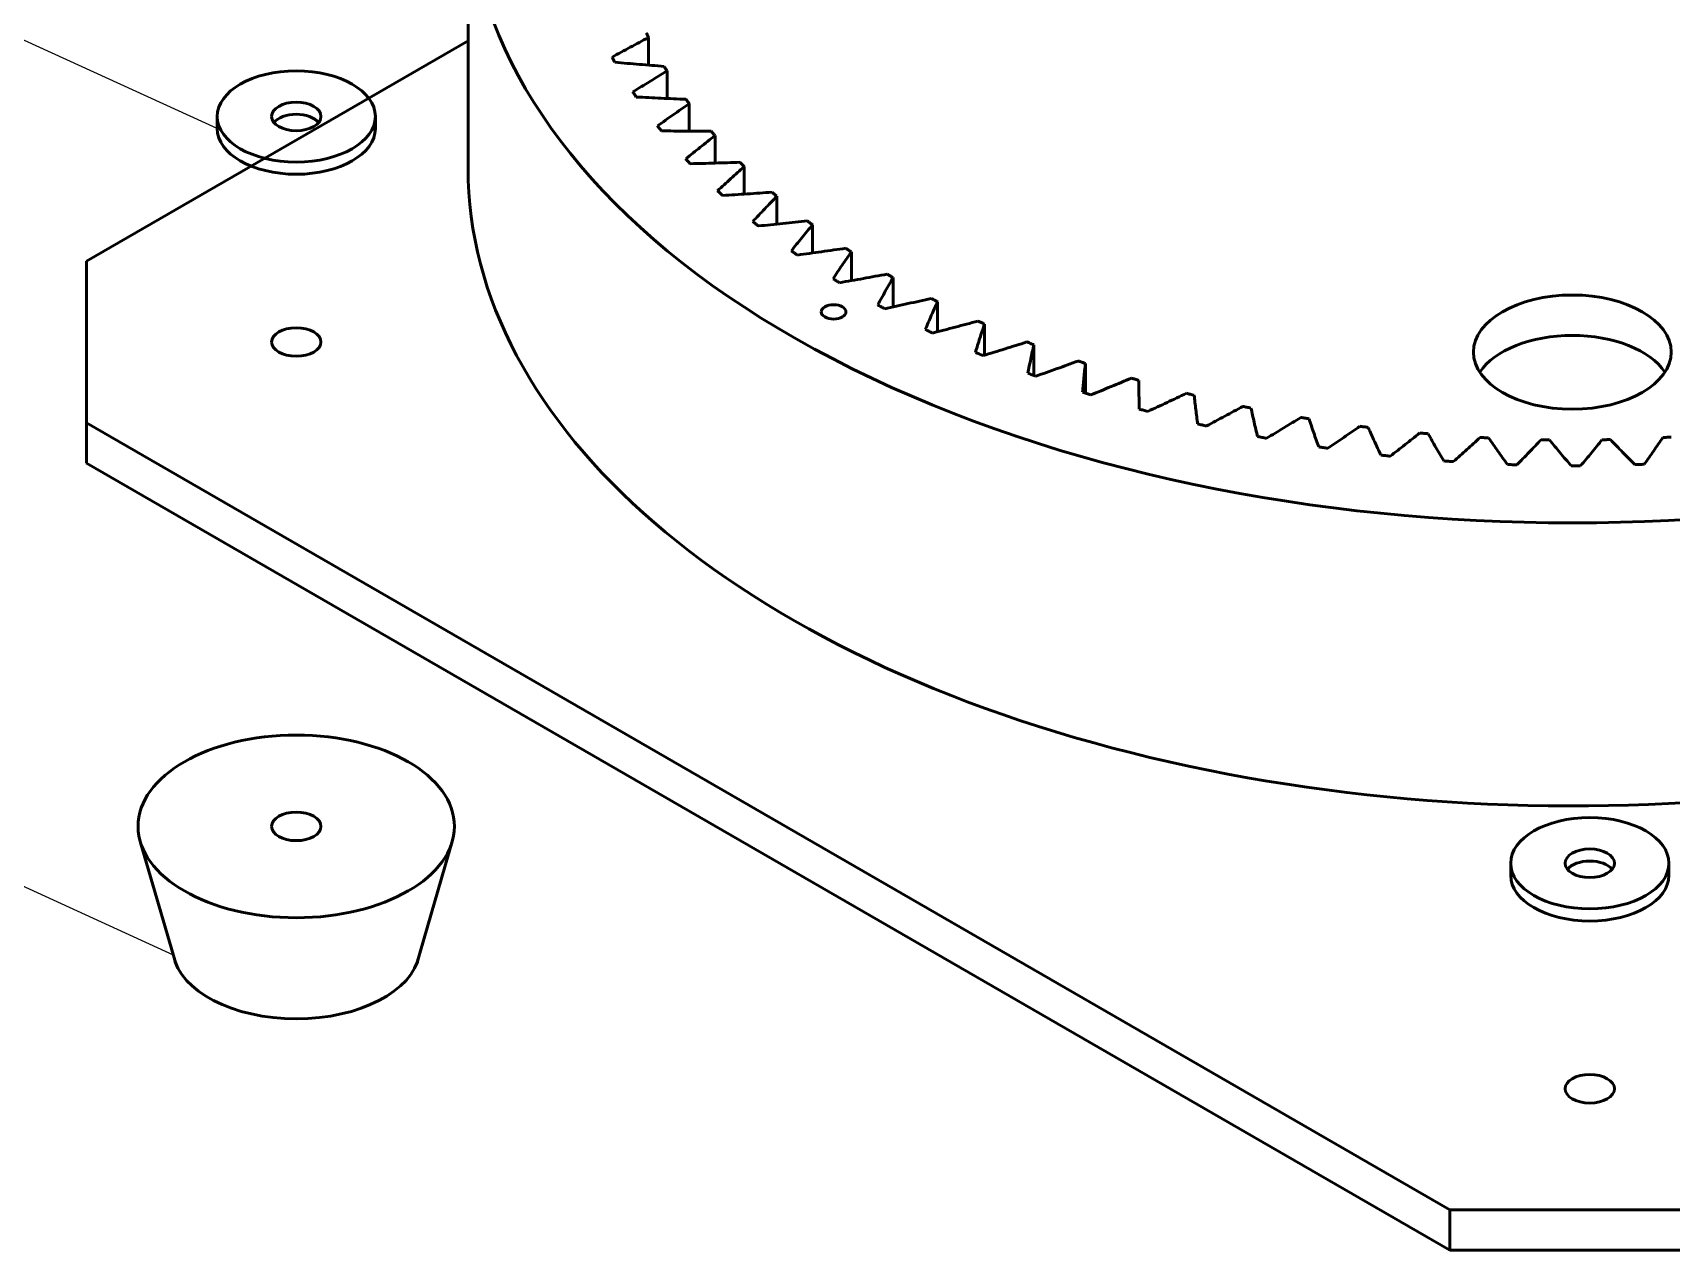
# Model space of a CAD drawing. Header units: inches. Extents: x 632 to 5727, y -9589 to -3994.
# Drawn here: x 712 to 769.9, y -5038.3 to -4995.2 of the extents above; entities that cross this region are included whole.
import ezdxf

# ---------------------------------------------------------------- set-up
doc = ezdxf.new("R2010")
doc.units = ezdxf.units.IN
doc.header["$MEASUREMENT"] = 0
doc.layers.add('visible line', color=7, linetype='Continuous', lineweight=50, plot=False)

msp = doc.modelspace()

# ---------------------------------------------------------------- linework, layer by layer
at = {"color": 2}
for p, q in [((718.48644, -4998.58239, -1162.18406), (672.08995, -4977.36372, -1162.18406)), ((716.93657, -5027.83299, -129.65213), (685.83648, -5013.60988, -129.65213))]:
    msp.add_line(p, q, dxfattribs=at)
at = {"layer": 'visible line', "extrusion": (-0.707107, -0.408248, 0.57735)}
for p, q in [((727.36679, -4999.99313), (727.36679, -4989.97795)), ((733.7505, -4995.35786), (733.7505, -4996.33692)), ((734.40732, -4996.54415), (734.40732, -4997.51659)), ((735.19314, -4997.70401), (735.19314, -4998.67373)), ((736.10479, -4998.83275), (736.10479, -4999.80362)), ((737.1386, -4999.92584), (737.1386, -5000.90173)), ((738.29041, -5000.97887), (738.29041, -5001.96374)), ((739.55558, -5001.9876), (739.55558, -5002.98559)), ((740.92901, -5002.94798), (740.92901, -5003.96348)), ((742.40518, -5003.85613), (742.40518, -5004.89389)), ((743.97814, -5004.7084), (743.97814, -5005.77364)), ((745.64156, -5005.50135), (745.64156, -5006.59993)), ((747.38874, -5006.2318), (747.38874, -5007.32031)), ((749.21265, -5006.89679), (749.21265, -5007.94506))]:
    msp.add_line(p, q, dxfattribs=at)
at = {"layer": 'visible line'}
for p, q in [((727.36679, -4995.4825), (713.86279, -5003.27903)), ((718.48644, -4998.15382, -1162.18406), (718.48644, -4998.58239, -1162.18406)), ((724.08528, -4998.15382, -1162.18406), (724.08528, -4998.58239, -1162.18406)), ((713.86279, -5003.27903), (713.86279, -5008.99332)), ((713.86279, -5008.99332), (762.11277, -5036.85046)), ((713.86279, -5008.99332), (713.86279, -5010.42189)), ((713.86279, -5010.42189), (762.11277, -5038.27903)), ((715.76477, -5023.81556, -129.65213), (717.02413, -5028.1332, -129.65213)), ((726.80696, -5023.81556, -129.65213), (725.54759, -5028.1332, -129.65213)), ((764.26207, -5024.58239, -1162.18406), (764.26207, -5025.01096, -1162.18406)), ((769.86091, -5024.58239, -1162.18406), (769.86091, -5025.01096, -1162.18406)), ((762.11277, -5036.85046), (772.01021, -5036.85046)), ((762.11277, -5036.85046), (762.11277, -5038.27903)), ((762.11277, -5038.27903), (772.01021, -5038.27903))]:
    msp.add_line(p, q, dxfattribs=at)
for centre, major_axis, start_param, end_param in [((766.4429, -4989.97795), (-39.07611, 0), -0.56026441, 3.70185706), ((721.28586, -4998.58239, -1162.18406), (-0.87482, 0), 3.57974168, 5.84503628), ((721.28586, -4998.58239, -1162.18406), (-2.79942, 0), 6.28318531, 9.42477796), ((766.4429, -5007.92189), (-3.49927, 0), 3.50295978, 5.92181818), ((767.06149, -5025.01096, -1162.18406), (-0.87482, 0), 3.57974168, 5.84503628), ((767.06149, -5025.01096, -1162.18406), (-2.79942, 0), 6.28318531, 9.42477796), ((721.28586, -5027.56448, -129.65213), (-4.37409, 0), 0.10652378, 3.03506887)]:
    msp.add_ellipse(centre, major_axis=major_axis, ratio=0.57735027, start_param=start_param, end_param=end_param, dxfattribs=at)
for centre, major_axis in [((721.28586, -4998.15382, -1162.18406), (-2.79942, 0)), ((721.28586, -4998.15382, -1162.18406), (-0.87482, 0)), ((740.3013, -5005.0708), (-0.43741, 0)), ((766.4429, -5006.49332), (-3.49927, 0)), ((721.28586, -5006.13618), (-0.87482, 0)), ((721.28586, -5023.27877, -129.65213), (-5.59883, 0)), ((721.28586, -5023.27877, -129.65213), (-0.87482, 0)), ((767.06149, -5024.58239, -1162.18406), (-2.79942, 0)), ((767.06149, -5024.58239, -1162.18406), (-0.87482, 0)), ((767.06149, -5032.56475), (-0.87482, 0))]:
    msp.add_ellipse(centre, major_axis=major_axis, ratio=0.57735027, dxfattribs=at)
at = {"layer": 'visible line', "extrusion": (5.55112e-17, 4.44089e-16, -1)}
msp.add_ellipse((766.4429, -4999.99313), major_axis=(-39.07611, 0), ratio=0.57735027, start_param=-2.35619449, end_param=0, dxfattribs=at)
at = {"layer": 'visible line'}
for points, knots in [([(732.46325, -4996.05295), (732.67532, -4995.93576), (732.88928, -4995.81955), (733.3188, -4995.58829), (733.53465, -4995.47308), (733.7505, -4995.35786)], [0, 0, 0, 0, 2.5128792, 2.5128792, 5.02821938, 5.02821938, 5.02821938, 5.02821938]), ([(733.7505, -4995.35786), (733.73684, -4995.3302), (733.72329, -4995.30252), (733.6964, -4995.24713), (733.68306, -4995.21942), (733.66983, -4995.19169)], [0, 0, 0, 0, 0.426448268, 0.426448268, 0.852896536, 0.852896536, 0.852896536, 0.852896536]), ([(732.56378, -4996.23731), (732.54677, -4996.20663), (732.52989, -4996.17592), (732.49638, -4996.11447), (732.47975, -4996.08372), (732.46325, -4996.05295)], [0, 0, 0, 0, 0.47762487, 0.47762487, 0.95524974, 0.95524974, 0.95524974, 0.95524974]), ([(734.30856, -4996.38127), (734.01732, -4996.35823), (733.72608, -4996.33519), (733.14455, -4996.28769), (732.85388, -4996.26322), (732.56378, -4996.23731)], [0, 0, 0, 0, 2.51636882, 2.51636882, 5.03027565, 5.03027565, 5.03027565, 5.03027565]), ([(733.19902, -4997.28497), (733.39779, -4997.16026), (733.59855, -4997.03645), (734.00181, -4996.78993), (734.20456, -4996.66704), (734.40732, -4996.54415)], [0, 0, 0, 0, 2.5128792, 2.5128792, 5.02821938, 5.02821938, 5.02821938, 5.02821938]), ([(734.40732, -4996.54415), (734.39065, -4996.51705), (734.37409, -4996.48992), (734.34117, -4996.43563), (734.32481, -4996.40846), (734.30856, -4996.38127)], [0, 0, 0, 0, 0.426448268, 0.426448268, 0.852896536, 0.852896536, 0.852896536, 0.852896536]), ([(733.3196, -4997.46528), (733.29926, -4997.43529), (733.27904, -4997.40526), (733.23884, -4997.34516), (733.21887, -4997.31508), (733.19902, -4997.28497)], [0, 0, 0, 0, 0.47762487, 0.47762487, 0.95524974, 0.95524974, 0.95524974, 0.95524974]), ([(735.07668, -4997.54507), (734.7835, -4997.53274), (734.49031, -4997.5204), (733.90474, -4997.4943), (733.61196, -4997.48052), (733.3196, -4997.46528)], [0, 0, 0, 0, 2.51636883, 2.51636883, 5.03027567, 5.03027567, 5.03027567, 5.03027567]), ([(734.06865, -4998.48758), (734.25332, -4998.35584), (734.44008, -4998.22493), (734.81544, -4997.96413), (735.00429, -4997.83407), (735.19314, -4997.70401)], [0, 0, 0, 0, 2.5128792, 2.5128792, 5.02821938, 5.02821938, 5.02821938, 5.02821938]), ([(735.19314, -4997.70401), (735.17353, -4997.67757), (735.15402, -4997.6511), (735.1152, -4997.59812), (735.09589, -4997.57161), (735.07668, -4997.54507)], [0, 0, 0, 0, 0.426448268, 0.426448268, 0.852896536, 0.852896536, 0.852896536, 0.852896536]), ([(734.2088, -4998.66311), (734.1852, -4998.63392), (734.16172, -4998.6047), (734.11501, -4998.54619), (734.09177, -4998.5169), (734.06865, -4998.48758)], [0, 0, 0, 0, 0.47762487, 0.47762487, 0.95524974, 0.95524974, 0.95524974, 0.95524974]), ([(735.97111, -4998.6784), (735.67716, -4998.67683), (735.38321, -4998.67525), (734.79595, -4998.67065), (734.50225, -4998.66761), (734.2088, -4998.66311)], [0, 0, 0, 0, 2.51636883, 2.51636883, 5.03027566, 5.03027566, 5.03027566, 5.03027566]), ([(735.06864, -4999.65592), (735.23847, -4999.51768), (735.41047, -4999.3802), (735.75643, -4999.10618), (735.93061, -4998.96947), (736.10479, -4998.83275)], [0, 0, 0, 0, 2.5128792, 2.5128792, 5.02821938, 5.02821938, 5.02821938, 5.02821938]), ([(736.10479, -4998.83275), (736.08231, -4998.80708), (736.05993, -4998.78138), (736.01537, -4998.72993), (735.99319, -4998.70418), (735.97111, -4998.6784)], [0, 0, 0, 0, 0.426448268, 0.426448268, 0.852896536, 0.852896536, 0.852896536, 0.852896536]), ([(735.22779, -4999.82597), (735.20104, -4999.7977), (735.1744, -4999.76939), (735.12135, -4999.71271), (735.09494, -4999.68434), (735.06864, -4999.65592)], [0, 0, 0, 0, 0.47762487, 0.47762487, 0.95524974, 0.95524974, 0.95524974, 0.95524974]), ([(736.98823, -4999.77669), (736.6947, -4999.78589), (736.40117, -4999.79508), (735.81459, -4999.81199), (735.52114, -4999.81971), (735.22779, -4999.82597)], [0, 0, 0, 0, 2.51636882, 2.51636882, 5.03027566, 5.03027566, 5.03027566, 5.03027566]), ([(736.19497, -5000.7853), (736.34926, -5000.64111), (736.50582, -5000.49761), (736.82098, -5000.21148), (736.97979, -5000.06866), (737.1386, -4999.92584)], [0, 0, 0, 0, 2.5128792, 2.5128792, 5.02821938, 5.02821938, 5.02821938, 5.02821938]), ([(737.1386, -4999.92584), (737.11335, -4999.90104), (737.08819, -4999.87622), (737.03807, -4999.8265), (737.0131, -4999.80161), (736.98823, -4999.77669)], [0, 0, 0, 0, 0.426448268, 0.426448268, 0.852896536, 0.852896536, 0.852896536, 0.852896536]), ([(736.37248, -5000.94917), (736.34267, -5000.92194), (736.31297, -5000.89467), (736.2538, -5000.84004), (736.22433, -5000.81269), (736.19497, -5000.7853)], [0, 0, 0, 0, 0.47762487, 0.47762487, 0.95524974, 0.95524974, 0.95524974, 0.95524974]), ([(738.12396, -5000.83553), (737.83203, -5000.85545), (737.5401, -5000.87538), (736.95655, -5000.91373), (736.66455, -5000.93219), (736.37248, -5000.94917)], [0, 0, 0, 0, 2.51636883, 2.51636883, 5.03027567, 5.03027567, 5.03027567, 5.03027567]), ([(737.44309, -5001.87115), (737.58124, -5001.72161), (737.72171, -5001.57266), (738.0048, -5001.27556), (738.14761, -5001.12722), (738.29041, -5000.97887)], [0, 0, 0, 0, 2.5128792, 2.5128792, 5.02821938, 5.02821938, 5.02821938, 5.02821938]), ([(738.29041, -5000.97887), (738.26248, -5000.95505), (738.23465, -5000.93119), (738.17917, -5000.88341), (738.15152, -5000.85949), (738.12396, -5000.83553)], [0, 0, 0, 0, 0.426448268, 0.426448268, 0.852896536, 0.852896536, 0.852896536, 0.852896536]), ([(737.63824, -5002.0282), (737.60551, -5002.00211), (737.57287, -5001.97598), (737.50782, -5001.92363), (737.4754, -5001.89741), (737.44309, -5001.87115)], [0, 0, 0, 0, 0.47762487, 0.47762487, 0.95524974, 0.95524974, 0.95524974, 0.95524974]), ([(739.37372, -5001.85065), (739.08457, -5001.88122), (738.79541, -5001.9118), (738.21725, -5001.97144), (737.92787, -5002.00055), (737.63824, -5002.0282)], [0, 0, 0, 0, 2.51636882, 2.51636882, 5.03027566, 5.03027566, 5.03027566, 5.03027566]), ([(739.55558, -5001.9876), (739.52509, -5001.96485), (739.4947, -5001.94207), (739.43408, -5001.89641), (739.40385, -5001.87355), (739.37372, -5001.85065)], [0, 0, 0, 0, 0.426448268, 0.426448268, 0.852896536, 0.852896536, 0.852896536, 0.852896536]), ([(738.80799, -5002.90911), (738.92943, -5002.75481), (739.05326, -5002.60103), (739.30314, -5002.29416), (739.42936, -5002.14088), (739.55558, -5001.9876)], [0, 0, 0, 0, 2.5128792, 2.5128792, 5.02821938, 5.02821938, 5.02821938, 5.02821938]), ([(739.02, -5003.0587), (738.98446, -5003.03386), (738.94902, -5003.00898), (738.87835, -5002.95912), (738.84312, -5002.93414), (738.80799, -5002.90911)], [0, 0, 0, 0, 0.47762487, 0.47762487, 0.95524974, 0.95524974, 0.95524974, 0.95524974]), ([(740.73247, -5002.81796), (740.44726, -5002.85906), (740.16205, -5002.90016), (739.59161, -5002.98085), (739.306, -5003.0205), (739.02, -5003.0587)], [0, 0, 0, 0, 2.51636883, 2.51636883, 5.03027566, 5.03027566, 5.03027566, 5.03027566]), ([(740.28416, -5003.89501), (740.3884, -5003.73657), (740.49509, -5003.57856), (740.71076, -5003.26316), (740.81989, -5003.10557), (740.92901, -5002.94798)], [0, 0, 0, 0, 2.5128792, 2.5128792, 5.02821938, 5.02821938, 5.02821938, 5.02821938]), ([(740.92901, -5002.94798), (740.89609, -5002.92639), (740.86325, -5002.90476), (740.79774, -5002.86142), (740.76506, -5002.83971), (740.73247, -5002.81796)], [0, 0, 0, 0, 0.426448268, 0.426448268, 0.852896536, 0.852896536, 0.852896536, 0.852896536]), ([(740.51218, -5004.03653), (740.47398, -5004.01305), (740.43588, -5003.98951), (740.35988, -5003.94234), (740.32197, -5003.9187), (740.28416, -5003.89501)], [0, 0, 0, 0, 0.47762487, 0.47762487, 0.95524974, 0.95524974, 0.95524974, 0.95524974]), ([(742.19476, -5003.73357), (741.91464, -5003.78503), (741.63451, -5003.83649), (741.07408, -5003.93791), (740.79341, -5003.98794), (740.51218, -5004.03653)], [0, 0, 0, 0, 2.51636883, 2.51636883, 5.03027566, 5.03027566, 5.03027566, 5.03027566]), ([(741.86566, -5004.82487), (741.95229, -5004.66293), (742.04141, -5004.50133), (742.222, -5004.17867), (742.31359, -5004.0174), (742.40518, -5003.85613)], [0, 0, 0, 0, 2.5128792, 2.5128792, 5.02821938, 5.02821938, 5.02821938, 5.02821938]), ([(742.40518, -5003.85613), (742.36996, -5003.83579), (742.33481, -5003.81541), (742.26467, -5003.77455), (742.22967, -5003.75408), (742.19476, -5003.73357)], [0, 0, 0, 0, 0.426448268, 0.426448268, 0.852896536, 0.852896536, 0.852896536, 0.852896536]), ([(742.10877, -5004.95775), (742.06807, -5004.93571), (742.02746, -5004.91362), (741.94643, -5004.86933), (741.906, -5004.84712), (741.86566, -5004.82487)], [0, 0, 0, 0, 0.47762487, 0.47762487, 0.95524974, 0.95524974, 0.95524974, 0.95524974]), ([(743.75468, -5004.59379), (743.48077, -5004.6554), (743.20687, -5004.71702), (742.65871, -5004.83876), (742.38409, -5004.89896), (742.10877, -5004.95775)], [0, 0, 0, 0, 2.51636883, 2.51636883, 5.03027567, 5.03027567, 5.03027567, 5.03027567]), ([(743.54613, -5005.69494), (743.6148, -5005.53016), (743.68598, -5005.36562), (743.83076, -5005.03699), (743.90445, -5004.8727), (743.97814, -5004.7084)], [0, 0, 0, 0, 2.5128792, 2.5128792, 5.02821938, 5.02821938, 5.02821938, 5.02821938]), ([(743.97814, -5004.7084), (743.94075, -5004.68939), (743.90344, -5004.67034), (743.82895, -5004.63213), (743.79178, -5004.61298), (743.75468, -5004.59379)], [0, 0, 0, 0, 0.426448268, 0.426448268, 0.852896536, 0.852896536, 0.852896536, 0.852896536]), ([(745.40596, -5005.39515), (745.13937, -5005.46667), (744.87279, -5005.5382), (744.3391, -5005.67976), (744.07166, -5005.7499), (743.80334, -5005.81865)], [0, 0, 0, 0, 2.51636883, 2.51636883, 5.03027567, 5.03027567, 5.03027567, 5.03027567]), ([(745.64156, -5005.50135), (745.60216, -5005.48375), (745.56283, -5005.4661), (745.48429, -5005.4307), (745.44509, -5005.41295), (745.40596, -5005.39515)], [0, 0, 0, 0, 0.426448268, 0.426448268, 0.852896536, 0.852896536, 0.852896536, 0.852896536]), ([(743.80334, -5005.81865), (743.76031, -5005.79815), (743.71735, -5005.77759), (743.63162, -5005.73635), (743.58883, -5005.71568), (743.54613, -5005.69494)], [0, 0, 0, 0, 0.47762487, 0.47762487, 0.95524974, 0.95524974, 0.95524974, 0.95524974]), ([(745.3188, -5006.50173), (745.36922, -5006.33476), (745.42219, -5006.16795), (745.53057, -5005.83468), (745.58607, -5005.66802), (745.64156, -5005.50135)], [0, 0, 0, 0, 2.5128792, 2.5128792, 5.02821938, 5.02821938, 5.02821938, 5.02821938]), ([(745.58908, -5006.61577), (745.54388, -5006.59689), (745.49875, -5006.57794), (745.40866, -5006.53993), (745.36369, -5006.52086), (745.3188, -5006.50173)], [0, 0, 0, 0, 0.47762487, 0.47762487, 0.95524974, 0.95524974, 0.95524974, 0.95524974]), ([(747.14195, -5006.13444), (746.88375, -5006.21558), (746.62556, -5006.29672), (746.1085, -5006.45754), (745.8493, -5006.53733), (745.58908, -5006.61577)], [0, 0, 0, 0, 2.51636883, 2.51636883, 5.03027566, 5.03027566, 5.03027566, 5.03027566]), ([(747.38874, -5006.2318), (747.34749, -5006.21567), (747.30629, -5006.1995), (747.22403, -5006.16705), (747.18295, -5006.15077), (747.14195, -5006.13444)], [0, 0, 0, 0, 0.426448268, 0.426448268, 0.852896536, 0.852896536, 0.852896536, 0.852896536]), ([(747.17652, -5007.24198), (747.2085, -5007.0735), (747.24303, -5006.90508), (747.31459, -5006.56852), (747.35167, -5006.40016), (747.38874, -5006.2318)], [0, 0, 0, 0, 2.5128792, 2.5128792, 5.02821938, 5.02821938, 5.02821938, 5.02821938]), ([(748.95565, -5006.80867), (748.70689, -5006.8991), (748.45814, -5006.98953), (747.95978, -5007.16896), (747.70987, -5007.25809), (747.45879, -5007.3459)], [0, 0, 0, 0, 2.51636883, 2.51636883, 5.03027567, 5.03027567, 5.03027567, 5.03027567]), ([(749.21265, -5006.89679), (749.1697, -5006.88221), (749.12681, -5006.86758), (749.04115, -5006.83821), (748.99837, -5006.82347), (748.95565, -5006.80867)], [0, 0, 0, 0, 0.426448268, 0.426448268, 0.852896536, 0.852896536, 0.852896536, 0.852896536]), ([(749.11182, -5007.91271), (749.12523, -5007.74341), (749.14119, -5007.57406), (749.17564, -5007.23556), (749.19414, -5007.06617), (749.21265, -5006.89679)], [0, 0, 0, 0, 2.5128792, 2.5128792, 5.02821938, 5.02821938, 5.02821938, 5.02821938]), ([(747.45879, -5007.3459), (747.4116, -5007.3287), (747.36449, -5007.31145), (747.2704, -5007.27681), (747.22342, -5007.25942), (747.17652, -5007.24198)], [0, 0, 0, 0, 0.47762487, 0.47762487, 0.95524974, 0.95524974, 0.95524974, 0.95524974]), ([(750.83977, -5007.41513), (750.60145, -5007.51449), (750.36313, -5007.61384), (749.88549, -5007.81116), (749.64587, -5007.90926), (749.40494, -5008.00609)], [0, 0, 0, 0, 2.51636883, 2.51636883, 5.03027567, 5.03027567, 5.03027567, 5.03027567]), ([(751.10593, -5007.49366), (751.06147, -5007.48069), (751.01706, -5007.46765), (750.92834, -5007.44148), (750.88403, -5007.42833), (750.83977, -5007.41513)], [0, 0, 0, 0, 0.426448268, 0.426448268, 0.852896536, 0.852896536, 0.852896536, 0.852896536]), ([(751.11691, -5008.51123), (751.1117, -5008.34177), (751.10902, -5008.17219), (751.10621, -5007.8331), (751.10607, -5007.66338), (751.10593, -5007.49366)], [0, 0, 0, 0, 2.5128792, 2.5128792, 5.02821938, 5.02821938, 5.02821938, 5.02821938]), ([(749.40494, -5008.00609), (749.35596, -5007.99066), (749.30704, -5007.97516), (749.20934, -5007.94404), (749.16055, -5007.92841), (749.11182, -5007.91271)], [0, 0, 0, 0, 0.47762487, 0.47762487, 0.95524974, 0.95524974, 0.95524974, 0.95524974]), ([(752.78672, -5007.95138), (752.55979, -5008.05926), (752.33286, -5008.16714), (751.87787, -5008.38156), (751.6495, -5008.48823), (751.41969, -5008.59368)], [0, 0, 0, 0, 2.51636883, 2.51636883, 5.03027567, 5.03027567, 5.03027567, 5.03027567]), ([(753.06097, -5008.02001), (753.01518, -5008.00868), (752.96942, -5007.9973), (752.87801, -5007.97443), (752.83234, -5007.96293), (752.78672, -5007.95138)], [0, 0, 0, 0, 0.426448268, 0.426448268, 0.852896536, 0.852896536, 0.852896536, 0.852896536]), ([(753.18371, -5009.03512), (753.15989, -5008.8662), (753.13859, -5008.69705), (753.09854, -5008.35875), (753.07975, -5008.18938), (753.06097, -5008.02001)], [0, 0, 0, 0, 2.5128792, 2.5128792, 5.02821938, 5.02821938, 5.02821938, 5.02821938]), ([(751.41969, -5008.59368), (751.36912, -5008.58008), (751.3186, -5008.5664), (751.21767, -5008.53892), (751.16726, -5008.52511), (751.11691, -5008.51123)], [0, 0, 0, 0, 0.47762487, 0.47762487, 0.95524974, 0.95524974, 0.95524974, 0.95524974]), ([(754.78866, -5008.41525), (754.57404, -5008.53122), (754.35942, -5008.6472), (753.92889, -5008.87784), (753.7127, -5008.99266), (753.49494, -5009.10632)], [0, 0, 0, 0, 2.51636883, 2.51636883, 5.03027567, 5.03027567, 5.03027567, 5.03027567]), ([(755.0699, -5008.4737), (755.02295, -5008.46408), (754.97604, -5008.45439), (754.88229, -5008.43491), (754.83546, -5008.42511), (754.78866, -5008.41525)], [0, 0, 0, 0, 0.426448268, 0.426448268, 0.852896536, 0.852896536, 0.852896536, 0.852896536]), ([(755.3039, -5009.48227), (755.26157, -5009.31456), (755.22174, -5009.14653), (755.1446, -5008.81038), (755.10725, -5008.64204), (755.0699, -5008.4737)], [0, 0, 0, 0, 2.5128792, 2.5128792, 5.02821938, 5.02821938, 5.02821938, 5.02821938]), ([(756.83752, -5008.80488), (756.63608, -5008.92848), (756.43463, -5009.05208), (756.0303, -5009.29803), (755.82716, -5009.42053), (755.62233, -5009.54193)], [0, 0, 0, 0, 2.51636883, 2.51636883, 5.03027567, 5.03027567, 5.03027567, 5.03027567]), ([(757.12462, -5008.85291), (757.07671, -5008.84503), (757.02883, -5008.83709), (756.93313, -5008.82107), (756.88531, -5008.81301), (756.83752, -5008.80488)], [0, 0, 0, 0, 0.426448268, 0.426448268, 0.852896536, 0.852896536, 0.852896536, 0.852896536]), ([(757.46895, -5009.85089), (757.40828, -5009.68507), (757.35007, -5009.51884), (757.23615, -5009.18619), (757.18038, -5009.01955), (757.12462, -5008.85291)], [0, 0, 0, 0, 2.5128792, 2.5128792, 5.02821938, 5.02821938, 5.02821938, 5.02821938]), ([(753.49494, -5009.10632), (753.44298, -5009.09459), (753.39105, -5009.0828), (753.28731, -5009.05906), (753.23549, -5009.04713), (753.18371, -5009.03512)], [0, 0, 0, 0, 0.47762487, 0.47762487, 0.95524974, 0.95524974, 0.95524974, 0.95524974]), ([(755.62233, -5009.54193), (755.56918, -5009.53214), (755.51607, -5009.52226), (755.40992, -5009.50238), (755.35689, -5009.49236), (755.3039, -5009.48227)], [0, 0, 0, 0, 0.47762487, 0.47762487, 0.95524974, 0.95524974, 0.95524974, 0.95524974]), ([(758.92507, -5009.1187), (758.7376, -5009.24943), (758.55014, -5009.38016), (758.17365, -5009.64042), (757.98437, -5009.77011), (757.79329, -5009.89877)], [0, 0, 0, 0, 2.51636883, 2.51636883, 5.03027568, 5.03027568, 5.03027568, 5.03027568]), ([(759.21686, -5009.15613), (759.16818, -5009.15001), (759.11952, -5009.14384), (759.02226, -5009.13136), (758.97365, -5009.12507), (758.92507, -5009.1187)], [0, 0, 0, 0, 0.426448268, 0.426448268, 0.852896536, 0.852896536, 0.852896536, 0.852896536]), ([(759.67013, -5010.13949), (759.59136, -5009.97622), (759.51501, -5009.81245), (759.36478, -5009.48465), (759.29082, -5009.32039), (759.21686, -5009.15613)], [0, 0, 0, 0, 2.5128792, 2.5128792, 5.02821938, 5.02821938, 5.02821938, 5.02821938]), ([(761.04288, -5009.35545), (760.87015, -5009.49279), (760.69743, -5009.63012), (760.35028, -5009.90363), (760.17564, -5010.04), (759.99907, -5010.17539)], [0, 0, 0, 0, 2.51636883, 2.51636883, 5.03027566, 5.03027566, 5.03027566, 5.03027566]), ([(761.33819, -5009.38212), (761.28894, -5009.3778), (761.23971, -5009.37342), (761.14127, -5009.36453), (761.09206, -5009.36002), (761.04288, -5009.35545)], [0, 0, 0, 0, 0.426448268, 0.426448268, 0.852896536, 0.852896536, 0.852896536, 0.852896536]), ([(761.89858, -5010.3469), (761.80204, -5010.18684), (761.70784, -5010.02621), (761.52191, -5009.70456), (761.43005, -5009.54334), (761.33819, -5009.38212)], [0, 0, 0, 0, 2.5128792, 2.5128792, 5.02821938, 5.02821938, 5.02821938, 5.02821938]), ([(763.18244, -5009.51418), (763.02515, -5009.65756), (762.86785, -5009.80094), (762.55146, -5010.08661), (762.39214, -5010.2291), (762.23081, -5010.37069)], [0, 0, 0, 0, 2.51636883, 2.51636883, 5.03027567, 5.03027567, 5.03027567, 5.03027567]), ([(763.48009, -5009.52997), (763.43046, -5009.52747), (763.38084, -5009.5249), (763.28162, -5009.51963), (763.23203, -5009.51694), (763.18244, -5009.51418)], [0, 0, 0, 0, 0.426448268, 0.426448268, 0.852896536, 0.852896536, 0.852896536, 0.852896536]), ([(769.64519, -5009.51739), (769.53774, -5009.67536), (769.43029, -5009.83333), (769.21325, -5010.14842), (769.10353, -5010.30574), (768.99152, -5010.4624)], [0, 0, 0, 0, 2.51636883, 2.51636883, 5.03027568, 5.03027568, 5.03027568, 5.03027568]), ([(769.94264, -5009.50037), (769.89309, -5009.50333), (769.84353, -5009.50623), (769.74438, -5009.5119), (769.69479, -5009.51468), (769.64519, -5009.51739)], [0, 0, 0, 0, 0.426448268, 0.426448268, 0.852896536, 0.852896536, 0.852896536, 0.852896536]), ([(757.79329, -5009.89877), (757.73917, -5009.89094), (757.68508, -5009.88303), (757.57696, -5009.86707), (757.52294, -5009.85902), (757.46895, -5009.85089)], [0, 0, 0, 0, 0.47762487, 0.47762487, 0.95524974, 0.95524974, 0.95524974, 0.95524974]), ([(764.14533, -5010.47229), (764.0314, -5010.3161), (763.91975, -5010.15923), (763.69885, -5009.84504), (763.58947, -5009.68751), (763.48009, -5009.52997)], [0, 0, 0, 0, 2.5128792, 2.5128792, 5.02821938, 5.02821938, 5.02821938, 5.02821938]), ([(765.33512, -5009.59424), (765.1939, -5009.74309), (765.05268, -5009.89194), (764.7683, -5010.18862), (764.62496, -5010.33666), (764.4795, -5010.48387)], [0, 0, 0, 0, 2.51636883, 2.51636883, 5.03027567, 5.03027567, 5.03027567, 5.03027567]), ([(765.63391, -5009.5991), (765.58411, -5009.59842), (765.53431, -5009.59767), (765.43471, -5009.59605), (765.38492, -5009.59517), (765.33512, -5009.59424)], [0, 0, 0, 0, 0.426448268, 0.426448268, 0.852896536, 0.852896536, 0.852896536, 0.852896536]), ([(766.40133, -5010.51516), (766.27047, -5010.36345), (766.14181, -5010.21099), (765.88685, -5009.90552), (765.76038, -5009.75231), (765.63391, -5009.5991)], [0, 0, 0, 0, 2.5128792, 2.5128792, 5.02821938, 5.02821938, 5.02821938, 5.02821938]), ([(767.49227, -5009.59531), (767.36768, -5009.74903), (767.2431, -5009.90275), (766.99188, -5010.20925), (766.86509, -5010.36224), (766.7361, -5010.51448)], [0, 0, 0, 0, 2.51636883, 2.51636883, 5.03027568, 5.03027568, 5.03027568, 5.03027568]), ([(767.79099, -5009.58922), (767.74121, -5009.59036), (767.69143, -5009.59144), (767.59186, -5009.59347), (767.54207, -5009.59442), (767.49227, -5009.59531)], [0, 0, 0, 0, 0.426448268, 0.426448268, 0.852896536, 0.852896536, 0.852896536, 0.852896536]), ([(768.65749, -5010.47534), (768.51024, -5010.32872), (768.36509, -5010.18128), (768.07708, -5009.88576), (767.93403, -5009.73749), (767.79099, -5009.58922)], [0, 0, 0, 0, 2.5128792, 2.5128792, 5.02821938, 5.02821938, 5.02821938, 5.02821938]), ([(759.99907, -5010.17539), (759.9442, -5010.16956), (759.88935, -5010.16365), (759.7797, -5010.15168), (759.7249, -5010.14562), (759.67013, -5010.13949)], [0, 0, 0, 0, 0.47762487, 0.47762487, 0.95524974, 0.95524974, 0.95524974, 0.95524974]), ([(762.23081, -5010.37069), (762.1754, -5010.36688), (762.12001, -5010.36299), (762.00927, -5010.35506), (761.95392, -5010.35102), (761.89858, -5010.3469)], [0, 0, 0, 0, 0.47762487, 0.47762487, 0.95524974, 0.95524974, 0.95524974, 0.95524974]), ([(764.4795, -5010.48387), (764.42379, -5010.48209), (764.36808, -5010.48024), (764.25669, -5010.47638), (764.20101, -5010.47437), (764.14533, -5010.47229)], [0, 0, 0, 0, 0.47762487, 0.47762487, 0.95524974, 0.95524974, 0.95524974, 0.95524974]), ([(766.7361, -5010.51448), (766.6803, -5010.51475), (766.62451, -5010.51494), (766.51292, -5010.51516), (766.45712, -5010.5152), (766.40133, -5010.51516)], [0, 0, 0, 0, 0.47762487, 0.47762487, 0.95524974, 0.95524974, 0.95524974, 0.95524974]), ([(768.99152, -5010.4624), (768.93586, -5010.46471), (768.8802, -5010.46694), (768.76886, -5010.47125), (768.71318, -5010.47333), (768.65749, -5010.47534)], [0, 0, 0, 0, 0.47762487, 0.47762487, 0.95524974, 0.95524974, 0.95524974, 0.95524974])]:
    msp.add_open_spline(points, degree=3, knots=knots, dxfattribs=at)

doc.saveas('drawing.dxf')
